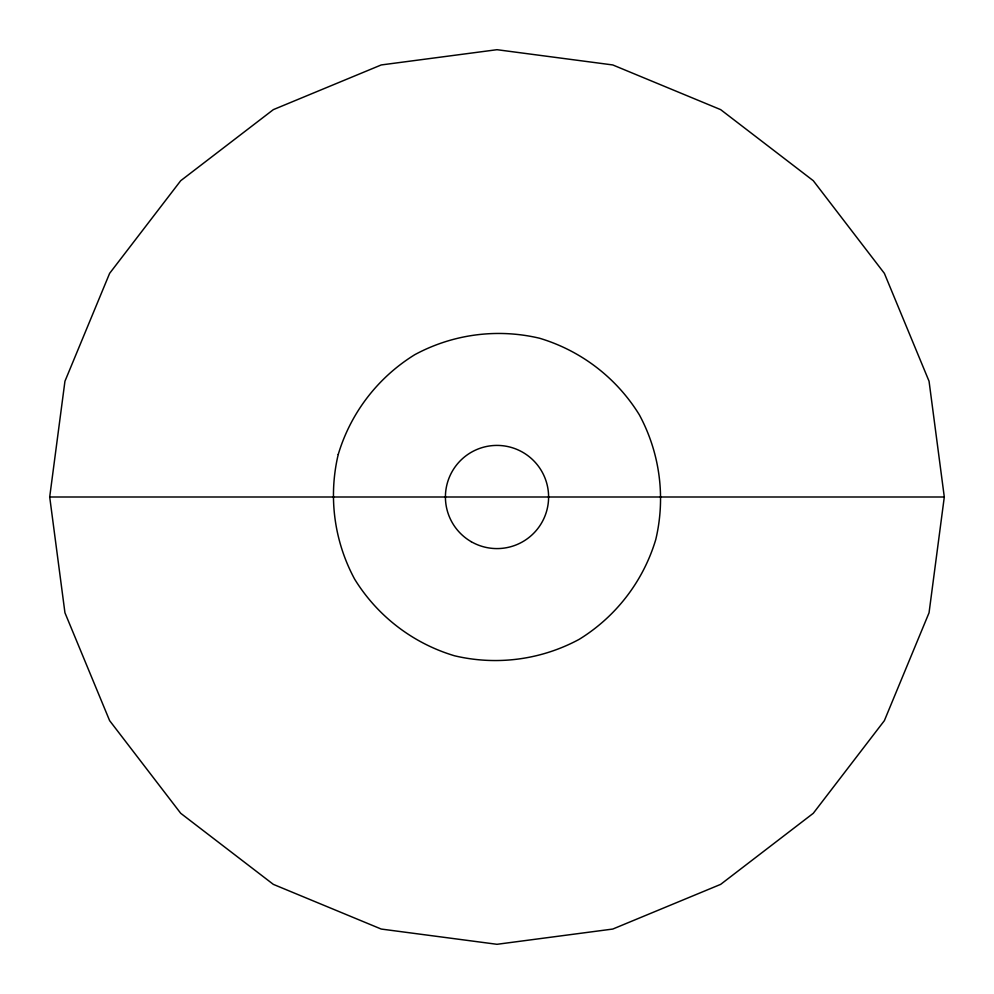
<?xml version="1.0" encoding="UTF-8"?>
<svg xmlns="http://www.w3.org/2000/svg" width="994" height="994" viewBox="0 0 994 994"><rect width="100%" height="100%" fill="white"/><g stroke="black" fill="none" stroke-linecap="round" stroke-linejoin="round"><path stroke-width="1.49" d="M49.7 497L64.945 381.236L109.626 273.35L180.709 180.709L273.35 109.626L381.236 64.945L497 49.7L612.764 64.945L720.65 109.626L813.291 180.709L884.374 273.35L929.055 381.236L944.3 497L929.055 612.764L884.374 720.65L813.291 813.291L720.65 884.374L612.764 929.055L497 944.3L381.236 929.055L273.35 884.374L180.709 813.291L109.626 720.65L64.945 612.764L49.7 497L944.3 497M338.233 454.457C328.231 496.665 334.059 540.997 354.659 579.179C377.422 616.106 412.895 643.329 454.457 655.767C496.665 665.769 540.997 659.941 579.179 639.341C616.106 616.578 643.329 581.105 655.767 539.543C665.769 497.335 659.941 453.003 639.341 414.821C616.578 377.894 581.105 350.671 539.543 338.233C497.335 328.231 453.003 334.059 414.821 354.659C377.894 377.422 350.671 412.895 338.233 454.457M471.206 541.68A51.601 51.601 0 0 0 548.601 497A51.601 51.601 0 0 0 471.206 452.32A51.601 51.601 0 0 0 471.206 541.68"/></g></svg>
